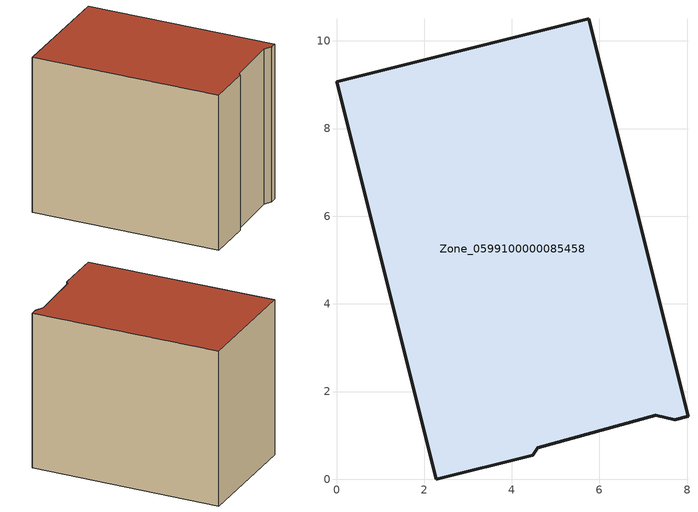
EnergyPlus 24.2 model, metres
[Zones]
Zone_0599100000085458
 floor ground (C_G): 7.28,1.46 4.59,0.72 4.48,0.55 2.28,0 0,9.07 5.75,10.51 8.02,1.44 7.72,1.36 z0
 wall outside (C_F): 7.72,1.36 8.02,1.44 5.75,10.51 0,9.07 2.28,0 4.48,0.55 4.59,0.72 7.28,1.46 7.72,1.36 z0:7.79
 roof outside (C_R): 4.59,0.72 7.28,1.46 7.72,1.36 8.02,1.44 5.75,10.51 0,9.07 2.28,0 4.48,0.55 z7.79
[BUILDING]
Pand.0599100000085458: North Axis=0; Terrain=City; Loads Convergence Tolerance Value=0.04; Temperature Convergence Tolerance Value=0.4; Solar Distribution=FullExterior; Maximum Number of Warmup Days=25; Minimum Number of Warmup Days=1
[Site:Location]
Rotterdam.The.Hague.AP_ZH_NLD Design_Conditions: Latitude=51.96; Longitude=4.45; Time Zone=1; Elevation=-4.5
[SITE:GROUNDTEMPERATURE:BUILDINGSURFACE]
18, 18, 18, 18, 18, 18, 18, 18, 18, 18, 18, 18
[MATERIAL] Thermal Absorptance=0.9; Solar Absorptance=0.7; Visible Absorptance=0.7
Name | Roughness | Thickness | Conductivity | Density | Specific Heat
G.TI.1965-1974 | MediumSmooth | 0.15 | 0.882353 | 540 | 1210
F.TI.1965-1974 | Rough | 0.3 | 0.697674 | 1920 | 840
R.TI.1965-1974 | MediumRough | 0.2 | 0.232558 | 1500 | 1000
[CONSTRUCTION]
C_G: G.TI.1965-1974
C_F: F.TI.1965-1974
C_R: R.TI.1965-1974
[ZONE]
Zone_0599100000085458: Type=1; Multiplier=1; Ceiling Height=Autocalculate; Volume=Autocalculate; Floor Area=autocalculate; Part of Total Floor Area=Yes
[ZONEINFILTRATION:DESIGNFLOWRATE]
Infil_Zone_0599100000085458: Zone or ZoneList or Space or SpaceList=Zone_0599100000085458; Schedule=AlwaysOn; Design Flow Rate Calculation Method=Flow/Area; Flow Rate per Floor Area=0.003; Constant Term Coefficient=1; Temperature Term Coefficient=0; Velocity Term Coefficient=0; Velocity Squared Term Coefficient=0
[HVACTEMPLATE:ZONE:IDEALLOADSAIRSYSTEM]
Zone_0599100000085458: Maximum Heating Supply Air Temperature=50; Minimum Cooling Supply Air Temperature=13; Maximum Heating Supply Air Humidity Ratio=0.0156; Minimum Cooling Supply Air Humidity Ratio=0.0077; Heating Limit=NoLimit; Cooling Limit=NoLimit; Dehumidification Control Type=ConstantSensibleHeatRatio; Cooling Sensible Heat Ratio=0.7; Dehumidification Setpoint=60; Humidification Control Type=None; Humidification Setpoint=30; Outdoor Air Method=None; Outdoor Air Flow Rate per Person=0.00944; Outdoor Air Flow Rate per Zone Floor Area=0; Outdoor Air Flow Rate per Zone=0; Demand Controlled Ventilation Type=None; Outdoor Air Economizer Type=NoEconomizer; Heat Recovery Type=None; Sensible Heat Recovery Effectiveness=0.7; Latent Heat Recovery Effectiveness=0.65
[ZONECONTROL:THERMOSTAT]
ThermostatControl_Zone_0599100000085458: Zone or ZoneList=Zone_0599100000085458; Control Type Schedule=DualSetpointControlType; Control 1=Thermostat_Zone_0599100000085458; Temperature Difference Between Cutout And Setpoint=0
[THERMOSTATSETPOINT:DUALSETPOINT]
Thermostat_Zone_0599100000085458: Heating Setpoint Temperature Schedule=HeatingSetpoint_Zone_0599100000085458; Cooling Setpoint Temperature Schedule=CoolingSetpoint_Zone_0599100000085458
[SCHEDULE:COMPACT]
HeatingSetpoint_Zone_0599100000085458: Through: 12/31, For: AllDays, Until: 24:00, 21
CoolingSetpoint_Zone_0599100000085458: Through: 12/31, For: AllDays, Until: 24:00, 24
DualSetpointControlType: Through: 12/31, For: AllDays, Until: 24:00, 4
AlwaysOn: Through: 12/31, For: AllDays, Until: 24:00, 1
